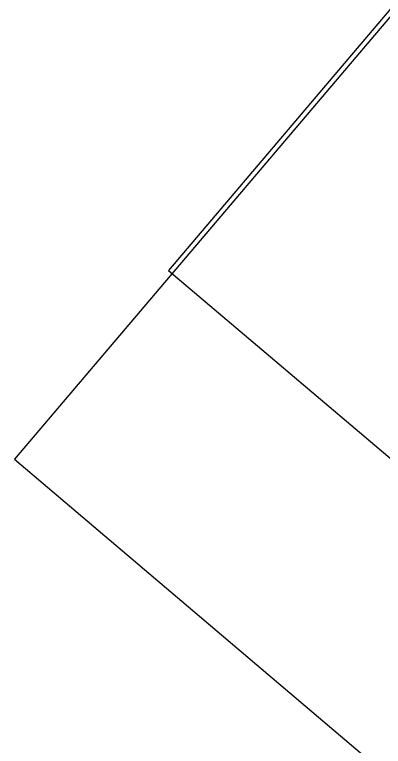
# Model space of a CAD drawing. Header units: metres. Extents: x 1653773 to 1654374, y 8182561 to 8183166.
# Drawn here: x 1653772.6 to 1653881, y 8182745.2 to 8182960.4 of the extents above; entities that cross this region are included whole.
import ezdxf
from ezdxf.enums import TextEntityAlignment as Align

# ---------------------------------------------------------------- set-up
doc = ezdxf.new("R2010")
doc.units = ezdxf.units.M
doc.header["$LTSCALE"] = 2
doc.layers.add('schema', color=7, linetype='Continuous')
doc.styles.get("Standard").update_dxf_attribs({"font": 'txt.shx'})

# ---------------------------------------------------------------- blocks, each defined once
blk = doc.blocks.new('cdr_shm')
for p, q in [((0, 1), (0, 0)), ((0, 0), (1, 0))]:
    blk.add_line(p, q)
at = {"flags": 4}
blk.add_attdef('FEUILLE', text='', height=0.05, dxfattribs=at).set_placement((0.05, 0.05), align=Align.BOTTOM_LEFT)

msp = doc.modelspace()

# ---------------------------------------------------------------- block references
at = {"layer": 'schema'}
for p, xscale, yscale, zscale, rotation in [((1653772.61, 8182829.65), 415, 440.5, 415, 319.696301443954), ((1653817.86, 8182885.19), 418.0000000000001, 176.2, 418, 319.6963014441582), ((1653817.86, 8182885.19), 418.0000000000001, 176.2, 418, 319.6963014441582)]:
    msp.add_blockref('cdr_shm', p, dxfattribs=dict(at, xscale=xscale, yscale=yscale, zscale=zscale, rotation=rotation))

doc.saveas('drawing.dxf')
